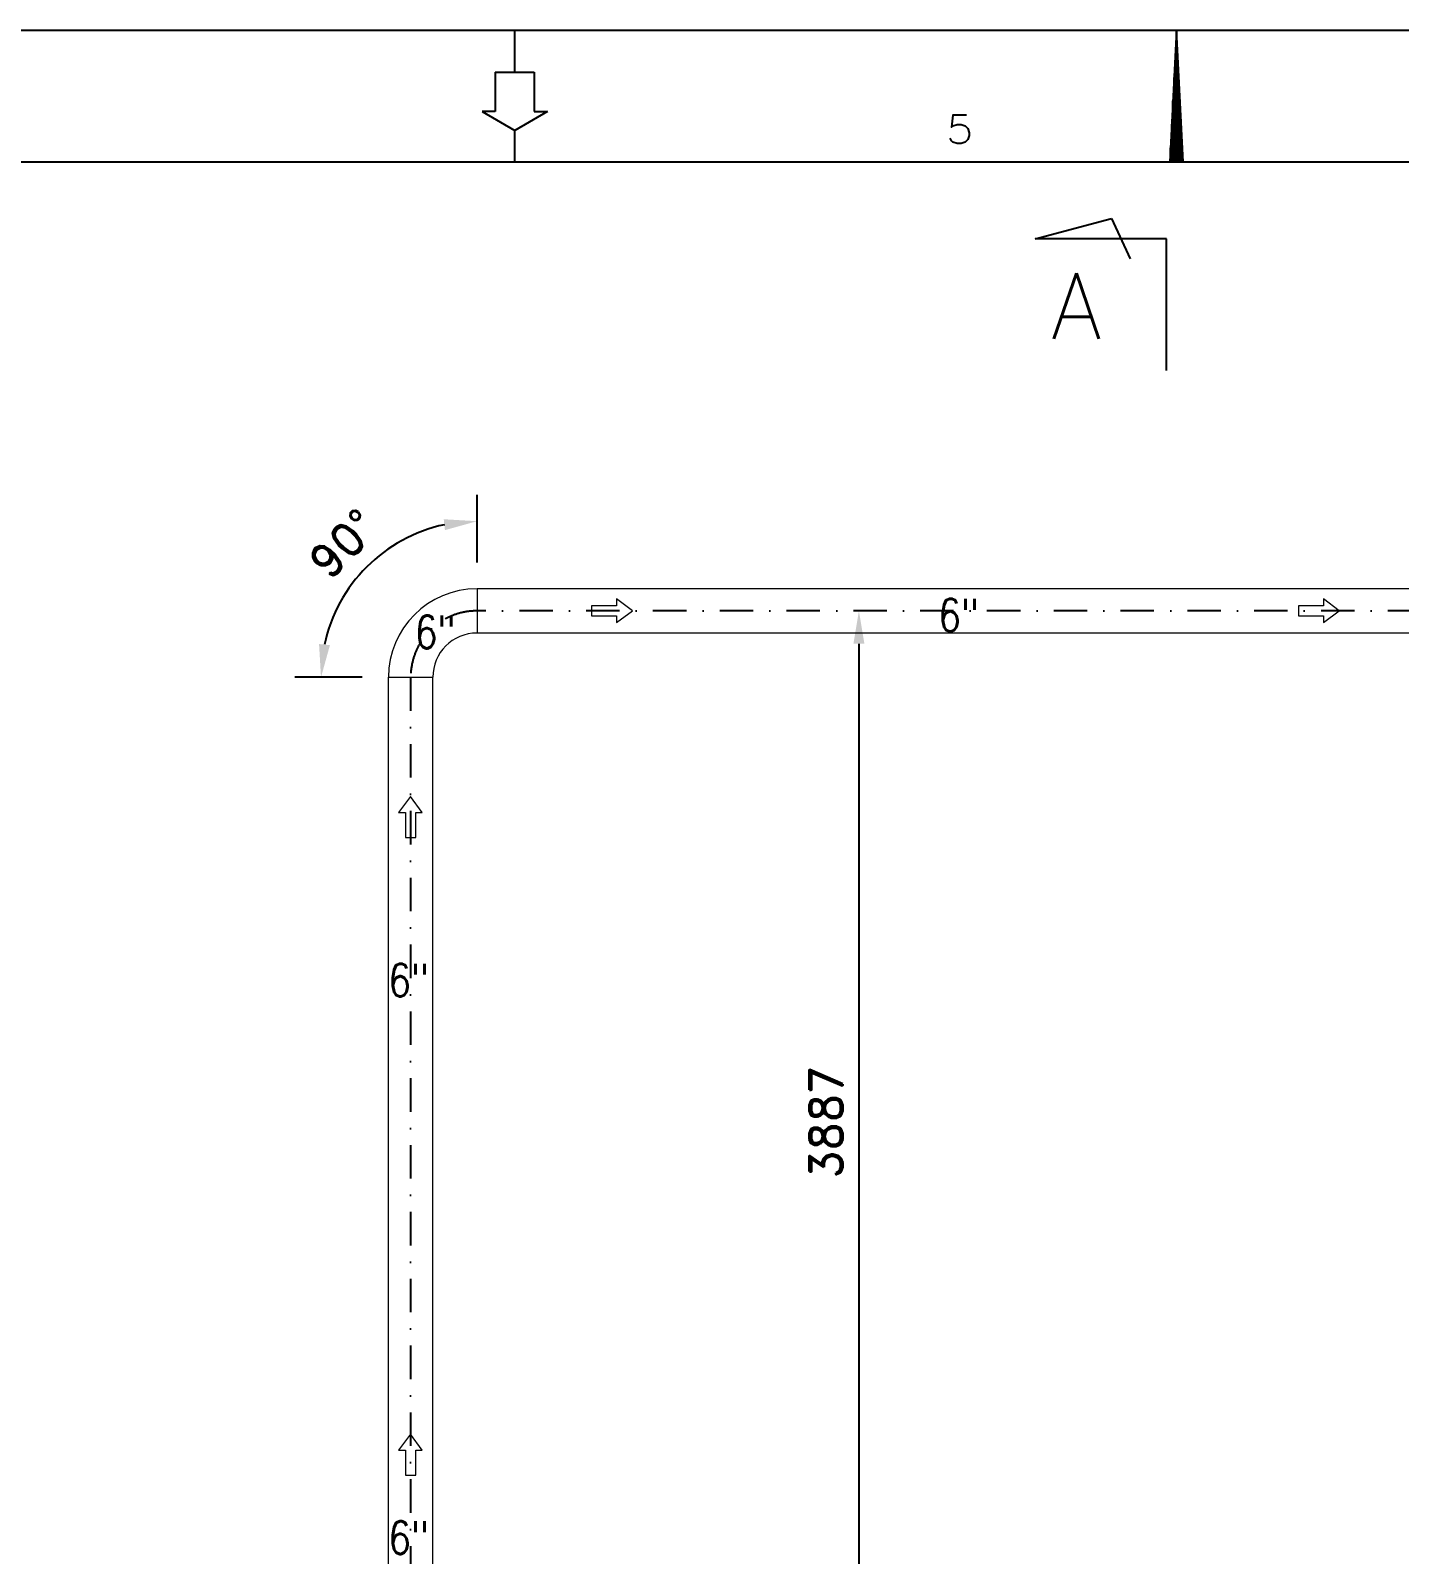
# Model space of a CAD drawing. Header units: millimetres. Extents: x -312439 to 477422, y -331570 to 212570.
# Drawn here: x 357108 to 362315, y 173755 to 179550 of the extents above; entities that cross this region are included whole.
import ezdxf
from ezdxf.enums import TextEntityAlignment as Align

# ---------------------------------------------------------------- set-up
doc = ezdxf.new("R2010")
doc.units = ezdxf.units.MM
doc.linetypes.add('DASHDOT', pattern=[25.4, 12.7, -6.35, 0, -6.35])
for name, color, linetype in [('2', 2, 'Continuous'), ('ARCONDTEXTO', 4, 'Continuous'), ('FORMATO A1', 1, 'Continuous')]:
    doc.layers.add(name, color=color, linetype=linetype)
doc.styles.add('ROMAND', font='ROMAND.SHX')
doc.styles.add('ROMANS', font='romans.shx', dxfattribs={"height": 187.5})
doc.dimstyles.new('1-50 (MILIMETRO)', dxfattribs={"dimscale": 0, "dimtxt": 125, "dimasz": 125, "dimexe": 100, "dimexo": 100, "dimgap": 50, "dimtad": 0, "dimdec": 0, "dimzin": 0, "dimdsep": 46, "dimtxsty": 'ROMAND', "dimcen": -390, "dimclrd": 1, "dimclre": 1, "dimclrt": 3, "dimadec": 0, "dimazin": 0, "dimtfac": 1, "dimtdec": 0, "dimtix": 1, "dimtmove": 2, "dimatfit": 2, "dimfxl": 1, "dimtvp": 1, "dimtolj": 1, "dimtzin": 0, "dimarcsym": 0})

# ---------------------------------------------------------------- blocks, each defined once
blk = doc.blocks.new('A$C2D342850')
at = {"layer": 'FORMATO A1', "color": 1, "linetype": 'Continuous'}
for p, q in [((84100, 0), (0, 0)), ((42116, -316.2), (42116, 0)), ((47150, 0), (47099.5, -1000)), ((47150, -1000), (47150, 0)), ((47200.5, -1000), (47150, 0)), ((47141, -1000), (47141, -178.22)), ((47159, -1000), (47159, -178.22)), ((41967.7, -316.2), (42264.2, -316.2)), ((41967.9, -316.2), (41967.9, -616.2)), ((42264.2, -316.2), (42264.2, -616.2)), ((47132, -1000), (47132, -356.44)), ((47168, -1000), (47168, -356.44)), ((47123, -1000), (47123, -534.65)), ((47177, -1000), (47177, -534.65)), ((41867.9, -616.2), (42116.1, -759.4)), ((41967.9, -616.2), (41867.9, -616.2)), ((42364.2, -616.2), (42116.1, -759.4)), ((42264.2, -616.2), (42364.2, -616.2)), ((42116, -1000), (42116, -759.5)), ((47114, -1000), (47114, -712.87)), ((47186, -1000), (47186, -712.87)), ((47105, -1000), (47105, -891.09)), ((47195, -1000), (47195, -891.09))]:
    blk.add_line(p, q, dxfattribs=at)
at = {"layer": 'FORMATO A1', "color": 2, "linetype": 'Continuous'}
blk.add_line((2500, -1000), (83100, -1000), dxfattribs=at)
at = {"layer": 'FORMATO A1', "color": 1, "linetype": 'Continuous'}
blk.add_lwpolyline([(45552.39, -643.44), (45449.26, -643.44), (45438.95, -736.25), (45449.26, -725.94), (45480.2, -715.62), (45511.14, -715.62), (45542.08, -725.94), (45562.7, -746.56), (45573.01, -777.5), (45573.01, -798.12), (45562.7, -829.06), (45542.08, -849.69), (45511.14, -860), (45480.2, -860), (45449.26, -849.69), (45438.95, -839.37), (45428.64, -818.75)], dxfattribs=at)
blk = doc.blocks.new('*D105')
at = {"color": 1, "lineweight": -2, "transparency": 16777216}
for p, q in [((358806.4, 177527), (358806.4, 177783.8)), ((358369.8, 177090.4), (358113, 177090.4))]:
    blk.add_line(p, q, dxfattribs=at)
blk.add_arc((358806.4, 177090.4), 593.4, 102.09253, 167.90747, dxfattribs=at)
at = {"color": 1, "transparency": 16777216}
for points in [[(358679.9, 177691.3), (358684.3, 177649.9), (358806.4, 177683.8)], [(358246.9, 177212.5), (358205.5, 177216.9), (358213, 177090.4)]]:
    blk.add_solid(points, dxfattribs=at)
at = {"layer": 'Defpoints', "color": 0, "transparency": 16777216}
for p in [(358509.7, 177604.3), (358806.4, 177427), (358469.8, 177090.4), (358806.4, 177090.4)]:
    blk.add_point(p, dxfattribs=at)
at = {"color": 3, "transparency": 16777216, "insert": (358298.4, 177598.4), "char_height": 125, "attachment_point": 5, "rotation": 45, "style": 'ROMAND'}
blk.add_mtext('\\A1;90°', dxfattribs=at)
blk = doc.blocks.new('*D133')
at = {"color": 1, "lineweight": -2, "transparency": 16777216}
for p, q in [((360359, 177342.9), (360359, 177342.9)), ((360259, 177217.9), (360259, 173580.5))]:
    blk.add_line(p, q, dxfattribs=at)
at = {"color": 1, "transparency": 16777216}
for points in [[(360238.1, 177217.9), (360279.8, 177217.9), (360259, 177342.9)], [(360238.1, 173580.5), (360279.8, 173580.5), (360259, 173455.5)]]:
    blk.add_solid(points, dxfattribs=at)
at = {"layer": 'Defpoints', "color": 0, "transparency": 16777216}
for p in [(360259, 177342.9), (360259, 173455.5), (360259, 173455.5)]:
    blk.add_point(p, dxfattribs=at)
at = {"color": 3, "transparency": 16777216, "insert": (360134, 175399.2), "char_height": 125, "attachment_point": 5, "rotation": 90, "style": 'ROMAND'}
blk.add_mtext('\\A1;3887', dxfattribs=at)

msp = doc.modelspace()

# ---------------------------------------------------------------- linework, layer by layer
at = {"color": 5, "linetype": 'Continuous', "lineweight": 0}
for p, q in [((358806.396, 177427.016), (358806.396, 177258.716)), ((363207.173, 177427.016), (358806.396, 177427.016)), ((363207.173, 177258.716), (358806.396, 177258.716)), ((358469.796, 177090.416), (358638.096, 177090.416)), ((358469.796, 171441.227), (358469.796, 177090.416)), ((358638.096, 171441.227), (358638.096, 177090.416))]:
    msp.add_line(p, q, dxfattribs=at)
at = {"color": 1, "linetype": 'Continuous', "lineweight": 0}
for p, q in [((359241.988, 177362.044), (359241.988, 177323.689)), ((359337.308, 177362.044), (359241.988, 177362.044)), ((359337.308, 177389.166), (359337.308, 177362.044)), ((359397.386, 177342.866), (359337.308, 177389.166)), ((361930.816, 177362.044), (361930.816, 177323.689)), ((362026.135, 177362.044), (361930.816, 177362.044)), ((362026.135, 177389.166), (362026.135, 177362.044)), ((362086.213, 177342.866), (362026.135, 177389.166)), ((359241.988, 177323.689), (359337.308, 177323.689)), ((359337.308, 177299.012), (359397.386, 177342.866)), ((359337.308, 177323.689), (359337.308, 177299.012)), ((361930.816, 177323.689), (362026.135, 177323.689)), ((362026.135, 177299.012), (362086.213, 177342.866)), ((362026.135, 177323.689), (362026.135, 177299.012)), ((358553.946, 176636.857), (358507.647, 176576.779)), ((358597.801, 176576.779), (358553.946, 176636.857)), ((358507.647, 176576.779), (358534.769, 176576.779)), ((358534.769, 176576.779), (358534.769, 176481.459)), ((358573.124, 176481.459), (358573.124, 176576.779)), ((358573.124, 176576.779), (358597.801, 176576.779)), ((358534.769, 176481.459), (358573.124, 176481.459)), ((358553.946, 174212.394), (358507.647, 174152.316)), ((358597.801, 174152.316), (358553.946, 174212.394)), ((358507.647, 174152.316), (358534.769, 174152.316)), ((358534.769, 174152.316), (358534.769, 174056.996)), ((358573.124, 174056.996), (358573.124, 174152.316)), ((358573.124, 174152.316), (358597.801, 174152.316)), ((358534.769, 174056.996), (358573.124, 174056.996))]:
    msp.add_line(p, q, dxfattribs=at)
at = {"color": 6, "linetype": 'DASHDOT', "ltscale": 10}
for p, q in [((367733.801, 177342.866), (358806.396, 177342.866)), ((358553.946, 177090.416), (358553.946, 171441.227))]:
    msp.add_line(p, q, dxfattribs=at)
at = {"color": 5, "linetype": 'Continuous', "lineweight": 0}
for radius in [336.6, 168.3]:
    msp.add_arc((358806.396, 177090.416), radius, 90, 180, dxfattribs=at)
at = {"color": 6, "linetype": 'DASHDOT', "ltscale": 10}
msp.add_arc((358806.396, 177090.416), 252.45, 90, 180, dxfattribs=at)
at = {"layer": '2', "color": 2, "linetype": 'Continuous'}
for p, q in [((360929.339, 178756.823), (361219.117, 178834.468)), ((361219.117, 178834.468), (361290.297, 178681.823)), ((361429.339, 178756.823), (360929.339, 178756.823)), ((361429.339, 178256.823), (361429.339, 178756.823))]:
    msp.add_line(p, q, dxfattribs=at)
at = {"layer": 'FORMATO A1', "color": 2, "linetype": 'Continuous'}
msp.add_line((339142.032, 179049.523, 0), (379442.032, 179049.523, 0), dxfattribs=at)

# ---------------------------------------------------------------- block references
at = {"layer": 'FORMATO A1', "xscale": 0.5, "yscale": 0.5, "zscale": 0.5}
msp.add_blockref('A$C2D342850', (337892.032, 179549.523, 0), dxfattribs=at)

# ---------------------------------------------------------------- texts
at = {"layer": '2', "color": 2, "linetype": 'Continuous', "style": 'ROMANS', "text_generation_flag": 2}
msp.add_text('A', height=250, dxfattribs=at).set_placement((361182.75, 178502.22), align=Align.MIDDLE_LEFT)
at = {"layer": 'ARCONDTEXTO', "linetype": 'Continuous', "lineweight": -3, "style": 'ROMANS', "width": 0.8}
for p in [(360561.397, 177264.156), (358570.293, 177200.257), (358469.413, 175876.56), (358469.413, 173757.012)]:
    msp.add_text('6"', height=125, dxfattribs=at).set_placement(p)

# ---------------------------------------------------------------- dimensions: what is measured, and where the dimension line sits
dim = msp.add_angular_dim_3p(base=(358509.714, 177604.285), center=(358806.396, 177090.416), p1=(358806.396, 177427.016), p2=(358469.796, 177090.416), dimstyle='1-50 (MILIMETRO)', override={"dimscale": 1})
dim.commit()
dim.dimension.update_dxf_attribs({"geometry": '*D105', "text_midpoint": (358298.436, 177598.377)})
dim = msp.add_linear_dim(base=(360258.974, 173455.481), p1=(360258.974, 177342.866), p2=(360258.974, 173455.481), angle=90, dimstyle='1-50 (MILIMETRO)', override={"dimscale": 1})
dim.commit()
dim.dimension.update_dxf_attribs({"geometry": '*D133', "text_midpoint": (360133.974, 175399.174)})

doc.saveas('drawing.dxf')
